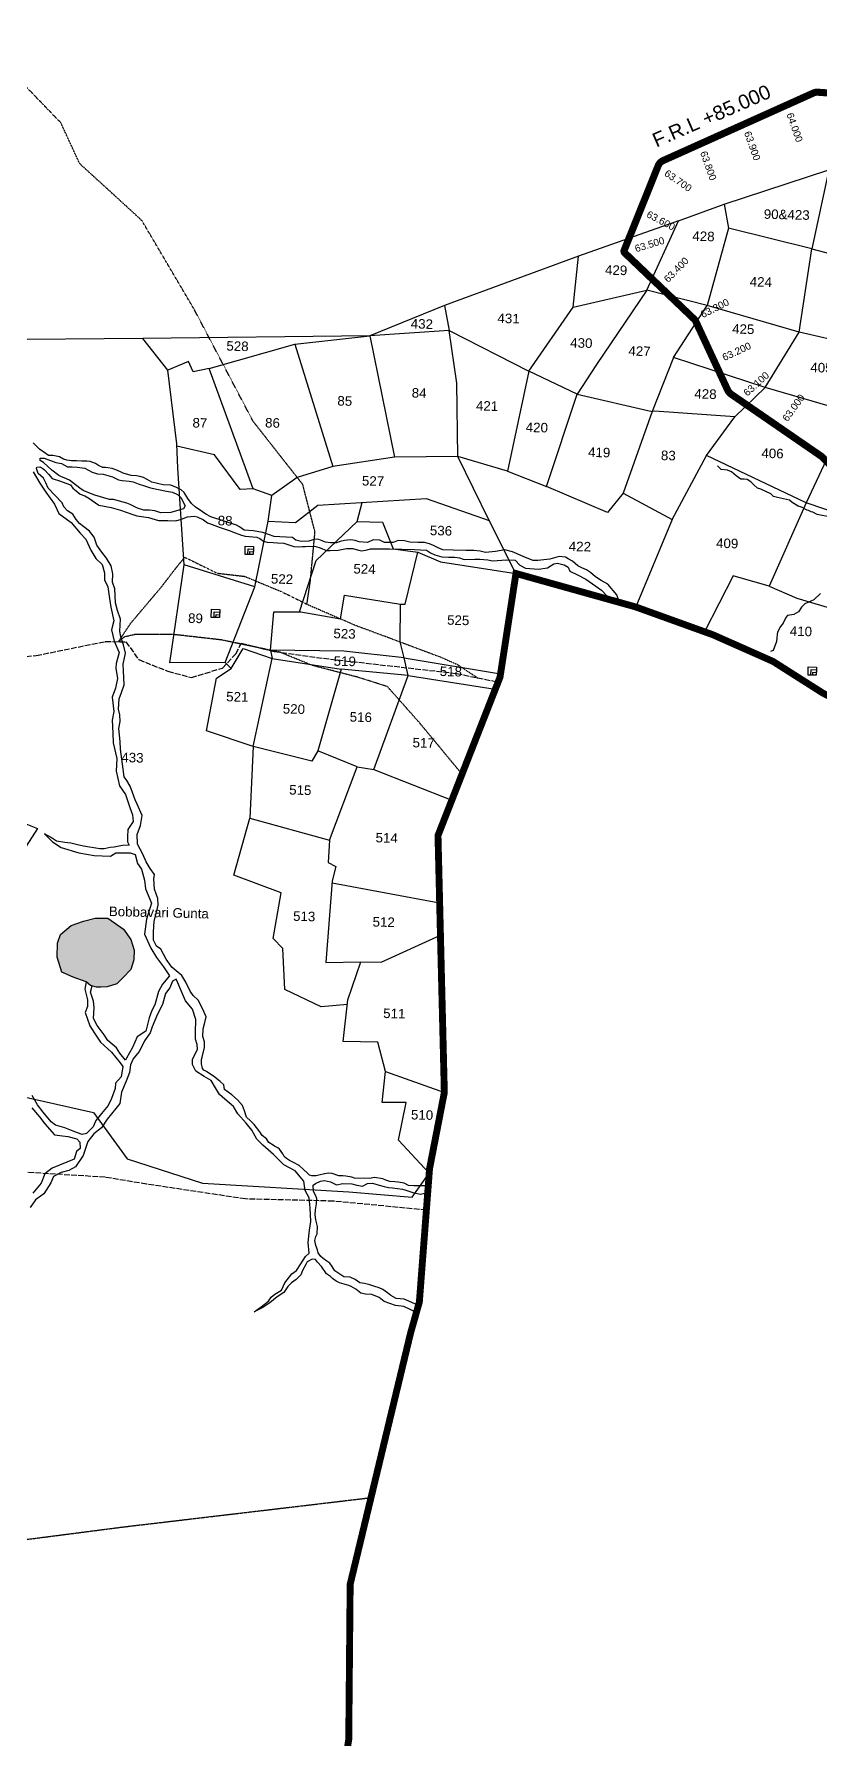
# Model space of a CAD drawing. Header units: inches. Extents: x 331956 to 347868, y 1573639 to 1584878.
# Drawn here: x 343619 to 345276, y 1577787 to 1581383 of the extents above; entities that cross this region are included whole.
import ezdxf

# ---------------------------------------------------------------- set-up
doc = ezdxf.new("R2010")
doc.units = ezdxf.units.IN
doc.header["$MEASUREMENT"] = 0
for name, pattern in [('ACAD_ISO02W100', [15, 12, -3]), ('ACAD_ISO03W100', [30, 12, -18]), ('ACAD_ISO07W100', [3, 0, -3]), ('BORDER', [1.75, 0.5, -0.25, 0.5, -0.25, 0, -0.25])]:
    doc.linetypes.add(name, pattern=pattern)
for name, color, linetype in [('BLOCK', 7, 'Continuous'), ('CARTTRACK', 30, 'ACAD_ISO02W100'), ('NALA', 4, 'Continuous'), ('SQUAREWELL', 5, 'Continuous'), ('SURVEY_BND', 7, 'Continuous'), ('WATER_BODY', 4, 'Continuous')]:
    doc.layers.add(name, color=color, linetype=linetype)
doc.layers.add('FOOTPATH', color=150, linetype='ACAD_ISO07W100', lineweight=30)
doc.layers.add('VILL_BOUNDARY', color=6, linetype='BORDER', lineweight=30)
doc.styles.get("Standard").update_dxf_attribs({"font": 'arial.ttf'})

msp = doc.modelspace()

# ---------------------------------------------------------------- hatches: boundary and pattern name
at = {"layer": 'WATER_BODY'}
h = msp.add_hatch(dxfattribs=at)
h.set_pattern_fill('DASH', color=256, scale=159.930037, angle=-1.4335, style=0)
h.set_pattern_definition([(358.56647, (323139.706, 1574851.302), (20.485124, 19.484872), [19.991255, -19.991255])])
h.paths.add_polyline_path([(341496.9, 1579098.6), (341429.5, 1579182.7), (341389, 1579220.8), (341322.1, 1579265.2), (341237.3, 1579309.5), (341153.2, 1579344.6), (341093.6, 1579370.3), (341064.8, 1579353.5), (341036.1, 1579330.4), (341021.8, 1579324.5), (341012.1, 1579325.2), (340998.8, 1579335.7), (340977, 1579336.7), (340966.3, 1579316.6), (340953, 1579307.8), (340929.4, 1579296.7), (340916.1, 1579270.9), (340891.4, 1579254), (340868.9, 1579246.3), (340822.9, 1579247), (340810.8, 1579244.4), (340795.5, 1579198.2), (340795.6, 1579172), (340791.9, 1579132.5), (340787.7, 1579105), (340775.9, 1579094.5), (340754.4, 1579083.4), (340727, 1579079.4), (340703, 1579070.8), (340687.4, 1579063.5), (340664.1, 1579056.8), (340642.2, 1579042.7), (340618.6, 1579034.9), (340614.1, 1579010.2), (340619.8, 1578992), (340620.8, 1578970.1), (340620.2, 1578945.5), (340627.5, 1578929.8), (340628.3, 1578888.6), (340634.3, 1578864.7), (340636.2, 1578850), (340644.6, 1578832.1), (340647.8, 1578820.5), (340651.1, 1578769), (340654.1, 1578735.9), (340644.2, 1578706.5), (340639.4, 1578685.9), (340640, 1578663.2), (340628.4, 1578631.4), (340619.3, 1578606.2), (340612.2, 1578582.6), (340603.9, 1578560.1), (340591.9, 1578540.4), (340577.4, 1578515), (340570.4, 1578483.5), (340561.5, 1578465.6), (340550.7, 1578449.8), (340542.3, 1578437.7), (340537.3, 1578421.7), (340527.8, 1578394.8), (340514.6, 1578374.7), (340506.2, 1578349.6), (340498.8, 1578328.6), (340489.1, 1578310.8), (340475.8, 1578286.9), (340468.7, 1578253.8), (340477.8, 1578238.6), (340497.4, 1578218.9), (340604.8, 1578157.9), (340630.6, 1578141.2), (340632.7, 1578128.4), (340661.1, 1578157.2), (340681, 1578170.9), (340704.6, 1578180.9), (340745.6, 1578196), (340785.3, 1578225.5), (340865.6, 1578244.1), (340925.6, 1578252.4), (340960.4, 1578277), (340990.8, 1578295.8), (341028.1, 1578311.7), (341077.6, 1578337), (341182.9, 1578389.4), (341244.4, 1578437.8), (341288.1, 1578472.5), (341342.3, 1578507.5), (341400.3, 1578542.7), (341439.7, 1578554.3), (341505.2, 1578591.6), (341606.3, 1578676.8), (341618.6, 1578717.5), (341611.3, 1578777.8), (341597.2, 1578892.1), (341572.1, 1578957.7)])
h.paths.add_polyline_path([(341168.5, 1579451.4), (341150.6, 1579467.6), (341128.9, 1579477.1), (341112.1, 1579483.4), (341093.4, 1579491.6), (341083.1, 1579493.6), (341072.6, 1579489.3), (341059.8, 1579483.3), (341048.2, 1579474.2), (341036.5, 1579466), (341024, 1579457.4), (341015.5, 1579447.9), (341009.7, 1579432.8), (341005.5, 1579423.5), (341004.4, 1579410.1), (341010.4, 1579376.3), (341017, 1579357.8), (341031.9, 1579339.3), (341041.8, 1579335), (341064.8, 1579353.5), (341093.6, 1579370.3), (341153.2, 1579344.6), (341169.3, 1579337.9), (341174.6, 1579361.4), (341171.5, 1579396.4), (341170.2, 1579432.3)])
h.paths.add_polyline_path([(343830, 1579450.9), (343822.8, 1579473.1), (343807.3, 1579495), (343774.4, 1579518.5), (343747.6, 1579518.1), (343723.2, 1579512.4), (343696.9, 1579503), (343674.9, 1579484.2), (343668.1, 1579465.4), (343667.4, 1579436.4), (343677.7, 1579404.2), (343701.7, 1579394.3), (343729, 1579384.3), (343738.1, 1579376.6), (343750.3, 1579373), (343759.6, 1579372.8), (343773.4, 1579373.5), (343793.3, 1579379.7), (343806.6, 1579393.5), (343822.7, 1579410.2), (343829.5, 1579430.5)])
h.paths.add_polyline_path([(341092.6, 1578761.6), (341147.3, 1578760.2), (341148.1, 1578790.8), (341093.3, 1578792.2)], flags=24)
h.paths.add_polyline_path([(340949.9, 1578718), (341200.6, 1578716.2), (341200.8, 1578747.6), (340950.1, 1578749.4)], flags=24)
h.paths.add_polyline_path([(341319.2, 1579220.5), (341386.6, 1579218.9), (341387.2, 1579243.9), (341319.9, 1579245.6)], flags=24)
h.paths.add_polyline_path([(340965.6, 1579377.7), (341145.2, 1579373.2), (341146, 1579404.8), (340966.4, 1579409.3)], flags=9)

# ---------------------------------------------------------------- linework, layer by layer
at = {"layer": 'BLOCK', "color": 1, "const_width": 15}
msp.add_lwpolyline([(345614.8, 1581236.1), (345272, 1581260.6, 0.124192), (345262.4, 1581258.9), (344945.3, 1581116.3, 0.193808), (344935, 1581105.5), (344863.3, 1580927.1, 0.306996), (344864.5, 1580921.7), (345010.3, 1580782.6, -0.093936), (345014.6, 1580776.6), (345081.7, 1580632, 0.134086), (345088.5, 1580623.9), (345278.6, 1580493, -0.043309), (345281.2, 1580490.8), (345442.1, 1580332.8, -0.133479)], format="xyb", dxfattribs=at)
at = {"layer": 'BLOCK', "color": 2}
for p in [(345203.4, 1581232.4), (345112.2, 1581191.4), (345021, 1581150.4), (344934.4, 1581104), (344897.1, 1581011.2), (344867, 1580919.3), (344939.3, 1580850.3), (345011.6, 1580781.2), (345054.4, 1580690.8), (345108.6, 1580610.1), (345191, 1580553.3), (345273.3, 1580496.6)]:
    msp.add_point(p, dxfattribs=at)
at = {"layer": 'CARTTRACK'}
for points in [[(343348.1, 1580044.8), (343623.4, 1580072.5), (343769.2, 1580101.9), (343812.8, 1580101.2), (343839.7, 1580063.8), (343901.3, 1580039.1), (343950.6, 1580026.2), (344016.4, 1580046), (344044.4, 1580076.1), (344055.7, 1580098.6), (344125.5, 1580080.8), (344229.1, 1580066.6), (344510, 1580034.6), (344597.5, 1580016.5)], [(344446.3, 1578902.7), (344250.2, 1578921.5), (344064.8, 1578926.1), (343856.3, 1578957.4), (343768.9, 1578972), (343572.5, 1578984.1)]]:
    msp.add_lwpolyline(points, dxfattribs=at)
at = {"layer": 'FOOTPATH', "ltscale": 0.002}
for points in [[(344194.3, 1580180.7), (344201.4, 1580227.7), (344211.4, 1580333), (344185.6, 1580433.2), (344080.7, 1580566.7), (343956.3, 1580803.2), (343846.4, 1580989.8), (343769.4, 1581060.5), (343715.3, 1581109.7), (343675.6, 1581195.8), (343552.1, 1581324.2), (343473, 1581407.2), (343400.6, 1581461.9), (343308.7, 1581509.2), (343225.7, 1581537.2), (343179.3, 1581549.6), (343160.3, 1581563)], [(344521.4, 1579822.2), (344431.5, 1579930.9), (344364, 1580006.9), (344298.1, 1580027.5), (344206.7, 1580051.2), (344137.6, 1580079.2), (344014.5, 1580105.2), (343910.7, 1580117), (343833.5, 1580117.1), (343809.2, 1580111.4), (343796.9, 1580101.4), (343823.5, 1580141.4), (343887.7, 1580217.3), (343917.1, 1580255.6), (343936.6, 1580279.7), (344005.3, 1580246.2), (344063, 1580239.4), (344140.9, 1580207.1), (344194.3, 1580180.7), (344294, 1580137.4), (344473.9, 1580070.2), (344511.1, 1580053.8), (344553.8, 1580025.5)], [(342829.7, 1577646.8), (342960.6, 1577791.1), (343055.4, 1577881.4), (343171, 1577998.4), (343256.1, 1578067.8), (343460.6, 1578155.3), (343578.9, 1578204.9), (343806.4, 1578234.3), (344187.3, 1578279.3), (344329.4, 1578296.2)]]:
    msp.add_lwpolyline(points, dxfattribs=at)
at = {"layer": 'NALA'}
for points in [[(344853.2, 1580184.5), (344848.1, 1580200.7), (344829.2, 1580222.6), (344815, 1580230.4), (344802.7, 1580238.4), (344792.2, 1580247.4), (344783.7, 1580253.3), (344774.1, 1580257.3), (344765.7, 1580261.5), (344754.3, 1580271.7), (344745.4, 1580276.6), (344739.3, 1580279.8), (344726.2, 1580281.2), (344706.9, 1580275.4), (344681.4, 1580272.6), (344671.2, 1580273.1), (344651.7, 1580280.3), (344637.7, 1580287.1), (344628.1, 1580290.8), (344611.5, 1580295.2), (344592.3, 1580291.5), (344570.6, 1580290), (344559.5, 1580292.8), (344546, 1580293.6), (344529.6, 1580294), (344502.9, 1580294.3), (344480.8, 1580295.3), (344471.4, 1580299.5), (344461.1, 1580304.5), (344452.7, 1580307.7), (344442.6, 1580310.7), (344427.9, 1580310.6), (344411.2, 1580311.5), (344400.1, 1580314.5), (344386.7, 1580314.8), (344376.1, 1580310.9), (344357.7, 1580310.6), (344348.1, 1580315.6), (344334.2, 1580316.4), (344321.9, 1580310.7), (344304.3, 1580312.4), (344295.9, 1580314.9), (344285.9, 1580316.6), (344273.7, 1580314.7), (344264.4, 1580312.9), (344256.9, 1580309.9), (344244, 1580310.2), (344233.3, 1580311.7), (344219.7, 1580316.8), (344211.3, 1580317.7), (344198, 1580313.8), (344182.1, 1580313), (344170.9, 1580316), (344163.6, 1580321.4), (344137.2, 1580322.6), (344125.3, 1580323.6), (344101.4, 1580331.9), (344080.9, 1580335.3), (344061.8, 1580337), (344052.3, 1580343.7), (344046.1, 1580347.6), (343991.6, 1580365.1), (343981, 1580370.9), (343967.3, 1580380.4), (343959.5, 1580385.6), (343950.7, 1580393), (343943.2, 1580403.6), (343935.3, 1580416.2), (343929, 1580421.9), (343919.2, 1580426.8), (343907.4, 1580431.6), (343891.3, 1580432.8), (343867.6, 1580438.4), (343857.5, 1580443.9), (343849.4, 1580447.6), (343842, 1580449.7), (343834.8, 1580451.2), (343823.8, 1580451.9), (343806.8, 1580456.8), (343801.1, 1580459.7), (343791.5, 1580463.9), (343783.9, 1580466.9), (343774.7, 1580468.1), (343769.5, 1580468.7), (343764, 1580469.1), (343754.7, 1580473.3), (343748.6, 1580477.4), (343737, 1580482), (343730, 1580482.4), (343719.8, 1580482.6), (343708.6, 1580482.9), (343697.9, 1580483.2), (343687.8, 1580484.2), (343681.1, 1580486.8), (343672.8, 1580491.5), (343658.5, 1580494), (343649.3, 1580494.5), (343639.7, 1580501.2), (343630.2, 1580507.4), (343617.1, 1580520.9)], [(343937.4, 1580388.2), (343934.1, 1580381.9), (343924.1, 1580378.8), (343907.3, 1580374), (343886.4, 1580373.7), (343873.5, 1580377.3), (343862.6, 1580378.8), (343850.1, 1580379.1), (343837, 1580383.2), (343821.6, 1580390.7), (343814.7, 1580394), (343786.2, 1580401.3), (343777.7, 1580401.5), (343746.8, 1580410.9), (343734.6, 1580415.3), (343722.3, 1580420.7), (343715.2, 1580425.7), (343700.1, 1580437.4), (343693.9, 1580442), (343682.6, 1580446.9), (343677, 1580449.4), (343671.3, 1580452.2), (343656.1, 1580463.7), (343638.7, 1580479.3), (343631.6, 1580484), (343631.7, 1580488.4), (343631.7, 1580488.4), (343640, 1580488.4), (343653.5, 1580483.7), (343665, 1580479.5), (343676.8, 1580477.2), (343689.1, 1580470.3), (343699.6, 1580470.1), (343709.7, 1580469.8), (343726.3, 1580467.4), (343741.2, 1580459.4), (343752.5, 1580455.8), (343764.5, 1580455.1), (343784.1, 1580449.6), (343796.7, 1580443.3), (343804.7, 1580441.6), (343819.8, 1580440.1), (343827.7, 1580438.6), (343838.8, 1580434.9), (343852, 1580430.4), (343864.2, 1580425.9), (343898.1, 1580419.1), (343910.8, 1580417), (343921.4, 1580412.2), (343928.4, 1580405.4), (343937.4, 1580388.2)], [(345298.9, 1580364.5), (345270.2, 1580370.2), (345260.9, 1580374.9), (345257.9, 1580375.7), (345251.9, 1580378.5), (345248.9, 1580379.3), (345237.4, 1580385.6), (345230.3, 1580387.7), (345217.7, 1580395.5), (345212.2, 1580400.2), (345186.8, 1580405.7), (345178.2, 1580408.2), (345172.3, 1580413.2), (345151.4, 1580423.5), (345144.3, 1580425.2), (345136.6, 1580432.5), (345130.4, 1580438.7), (345122.6, 1580443.4), (345116.2, 1580444.3), (345109.1, 1580444.5), (345099.8, 1580451.5), (345089.9, 1580459.6), (345081.3, 1580463.2), (345067.8, 1580465.1), (345060.1, 1580472.4)], [(343617, 1580459.8), (343631.2, 1580436.3), (343643.8, 1580416.8), (343661.8, 1580392), (343671.1, 1580372), (343697.4, 1580353), (343716, 1580330.8), (343728.3, 1580317.9), (343738.5, 1580294.5), (343749, 1580277), (343762.6, 1580264.4), (343767.7, 1580246.8), (343767.6, 1580231.9), (343774.8, 1580217), (343778.3, 1580192.4), (343780.7, 1580174.7), (343786.9, 1580145.7), (343782, 1580126.3), (343788.1, 1580102.7), (343798.3, 1580078.5), (343792.2, 1580055.5), (343791.1, 1580045.8), (343795, 1580023.8), (343790.9, 1580003.6), (343783.4, 1579984.3), (343786.9, 1579954.2), (343783.3, 1579935.9), (343784.9, 1579908.4), (343785.5, 1579888.1), (343793.6, 1579855.1), (343792.1, 1579828.4), (343799.1, 1579797.8), (343811.5, 1579779.6), (343821.1, 1579751.6), (343826.3, 1579736.7), (343828.2, 1579722), (343816.4, 1579705.1), (343815.7, 1579690.3), (343816.3, 1579679.5), (343819.2, 1579672.2), (343805.2, 1579671.4), (343798.5, 1579670.2), (343787.9, 1579668.5), (343779.2, 1579667.3), (343766.9, 1579664.6), (343757.4, 1579664.8), (343723.4, 1579670.1), (343707.9, 1579673.8), (343696.8, 1579676.6), (343683.5, 1579678.3), (343666.3, 1579681), (343653.7, 1579689.3), (343640.8, 1579696.1), (343657.6, 1579679.5), (343676.3, 1579667.6), (343713.6, 1579655.9), (343745.5, 1579650.3), (343762.4, 1579649.9), (343780.2, 1579648.9), (343791.6, 1579655.9), (343821.4, 1579655.9), (343832.1, 1579652.6), (343837.4, 1579633.5), (343845.7, 1579621.6), (343851.5, 1579598.9), (343853.6, 1579580.2), (343866.8, 1579550.2), (343855.9, 1579516), (343851.5, 1579485), (343865, 1579455.2), (343877.3, 1579435.7), (343891.6, 1579415.6), (343904.4, 1579396.7), (343890.1, 1579379.1), (343881.6, 1579363.7), (343873.4, 1579335.8), (343867, 1579323.5), (343861.8, 1579308), (343854.4, 1579280), (343836.3, 1579268), (343826.3, 1579245.8), (343813.7, 1579223.1), (343811.7, 1579219.2), (343799.8, 1579234), (343793.1, 1579244.7), (343783.3, 1579252.7), (343774.3, 1579260.5), (343766.5, 1579272.6), (343751.7, 1579292.2), (343744.2, 1579306.5), (343745.4, 1579329.8), (343744.3, 1579343.5), (343738.1, 1579362.5), (343741.8, 1579375.5)], [(344450.3, 1578956.1), (344441.9, 1578953.7), (344420.1, 1578953.8), (344408.3, 1578954.3), (344399.4, 1578959.3), (344386.8, 1578961.8), (344379.5, 1578962.1), (344369.4, 1578962.7), (344360.8, 1578965.9), (344354.6, 1578968.4), (344336.8, 1578971.6), (344326.3, 1578969.2), (344294.5, 1578970.3), (344289, 1578972.3), (344276.7, 1578974.2), (344270.2, 1578974.7), (344261.6, 1578974.9), (344247.3, 1578979.8), (344239.2, 1578980.3), (344228.4, 1578978.4), (344222, 1578976.8), (344214, 1578974.7), (344204.8, 1578974.9), (344199.9, 1578976.6), (344195.5, 1578980.7), (344187.1, 1578988.6), (344177.8, 1578996.4), (344164.4, 1579003.7), (344157.3, 1579007.6), (344151.2, 1579011.4), (344146.3, 1579016), (344143.2, 1579021.2), (344139.9, 1579026.1), (344136.6, 1579031), (344133.1, 1579034.2), (344126, 1579037.7), (344122.8, 1579039.3), (344114.3, 1579045.1), (344108.8, 1579053), (344100.2, 1579060.1), (344094.7, 1579067.8), (344083, 1579082.9), (344075.2, 1579090.9), (344066.6, 1579099), (344062.4, 1579111.8), (344058.7, 1579123.3), (344048.2, 1579135.2), (344035.9, 1579146.1), (344020.6, 1579156.7), (344019.1, 1579167.2), (344011.5, 1579173.9), (344004.2, 1579179.3), (344000.4, 1579183.3), (343982.5, 1579194.8), (343976.8, 1579197.9), (343974.2, 1579201.4), (343971.7, 1579211.3), (343971.9, 1579220.6), (343973.7, 1579224.9), (343978.4, 1579245.3), (343978.1, 1579257.9), (343975, 1579268.7), (343975.4, 1579285.2), (343979, 1579298.1), (343982.2, 1579310), (343974.4, 1579327.6), (343964.9, 1579345.2), (343954.4, 1579355), (343947.8, 1579364.6), (343939.2, 1579383.3), (343930.4, 1579397.7), (343918.9, 1579407.1), (343909.2, 1579415), (343897.5, 1579431.9), (343886, 1579452.9), (343877.3, 1579459.4), (343870.6, 1579471.7), (343870.5, 1579489.8), (343871.9, 1579511.6), (343880.5, 1579545.8), (343879.8, 1579560.2), (343873, 1579579.9), (343871.5, 1579601.6), (343872.9, 1579610.8), (343863.6, 1579622.9), (343855.1, 1579637.2), (343848.2, 1579653.4), (343842.5, 1579664), (343837.3, 1579674.8), (343836.1, 1579695.1), (343843.3, 1579713.6), (343846.8, 1579735.1), (343836.6, 1579758.7), (343832.2, 1579767.8), (343826.6, 1579783.8), (343821.4, 1579797.1), (343814.3, 1579808.5), (343808.6, 1579816.7), (343806.8, 1579832.6), (343801.3, 1579874.6), (343800.8, 1579890.9), (343797.5, 1579918.4), (343800.2, 1579933.2), (343799.9, 1579947.5), (343796.9, 1579959.4), (343798.6, 1579980.8), (343803.6, 1579994.7), (343809.1, 1580010.4), (343807.2, 1580040), (343806.9, 1580054.1), (343811.9, 1580077.7), (343807.2, 1580095.1), (343802.2, 1580112), (343799.5, 1580123.9), (343801.4, 1580149), (343795, 1580167.7), (343790.7, 1580183.3), (343789.6, 1580213), (343784.3, 1580227.3), (343784.8, 1580244.7), (343781.2, 1580261.4), (343771.9, 1580278.1), (343762.1, 1580290.5), (343751.1, 1580305.2), (343745.8, 1580322), (343735.6, 1580334.8), (343723.8, 1580344.1), (343714.8, 1580350.8), (343707.6, 1580359.4), (343700.4, 1580370.9), (343689.5, 1580377.6), (343681.8, 1580386.2), (343678.2, 1580394.4), (343662.9, 1580410.6), (343648.6, 1580425.2), (343643.9, 1580436.5), (343638.9, 1580446.6), (343627.8, 1580456.2), (343624.3, 1580466.7), (343624.8, 1580469.8), (343631.2, 1580470.4), (343637.2, 1580466.7), (343640.7, 1580463.8), (343649.2, 1580454.8), (343657.4, 1580445.5), (343674.7, 1580440.1), (343686.1, 1580436.3), (343695.5, 1580432.8), (343700.4, 1580425.5), (343707.9, 1580420), (343716.5, 1580413.1), (343726, 1580409.2), (343734.3, 1580404.6), (343755.7, 1580389.9), (343781.8, 1580384.4), (343801.2, 1580379.2), (343825.2, 1580370.5), (343835.9, 1580367.3), (343860, 1580363.7), (343881.3, 1580357.4), (343901.2, 1580356.9), (343918.2, 1580356.8), (343930.1, 1580359.9), (343942.2, 1580364.8), (343956.9, 1580366.4), (343963.1, 1580365), (343976.2, 1580358.6), (343984.7, 1580352.5), (343988.6, 1580351.2), (344011.5, 1580342.8), (344030.2, 1580336.4), (344043.1, 1580331.4), (344050.7, 1580328.4), (344056.1, 1580326.6), (344064.3, 1580324.2), (344089, 1580322.3), (344095, 1580319.4), (344102.9, 1580313.7), (344110.3, 1580311.8), (344123.1, 1580310.6), (344132.6, 1580310.3), (344145.8, 1580309.2), (344167, 1580302.3), (344176.1, 1580302), (344184.6, 1580302.3), (344191.3, 1580302.4), (344197.9, 1580302.9), (344212.8, 1580302.5), (344222.4, 1580299.8), (344235.9, 1580294.2), (344243.6, 1580294), (344260.1, 1580294.3), (344277.6, 1580298.3), (344290.9, 1580297.9), (344303.1, 1580294.7), (344309.9, 1580293.4), (344321.3, 1580295.1), (344328.2, 1580297.5), (344344.7, 1580297.8), (344357.8, 1580297.7), (344368.4, 1580297.7), (344394.8, 1580297), (344421.2, 1580296.4), (344446.4, 1580295), (344454.6, 1580288.7), (344464.3, 1580284.6), (344478.9, 1580280.5), (344493, 1580280.1), (344506.5, 1580279.8), (344516, 1580278.2), (344523.7, 1580275.5), (344527.1, 1580275.2), (344548.1, 1580275.8), (344558.8, 1580275.7), (344575.6, 1580274.5), (344585.7, 1580272.5), (344615, 1580274), (344633.6, 1580273.5), (344643.6, 1580262.8), (344655.3, 1580256.8), (344682.9, 1580254.8), (344701.3, 1580257.5), (344715.1, 1580265.5), (344722.8, 1580267.4), (344736.8, 1580263.7), (344745.4, 1580258.7), (344748.5, 1580250.4), (344764.7, 1580242.4), (344782.8, 1580233.7), (344796.6, 1580223.5), (344815.3, 1580210.2), (344826.5, 1580198.5), (344830, 1580191)], [(345277.3, 1580203.1), (345263.1, 1580189.8), (345250.3, 1580184.2), (345244.3, 1580181.5), (345237.4, 1580174.4), (345230.8, 1580164.8), (345221.3, 1580158.9), (345207.8, 1580156.9), (345204.4, 1580152.8), (345198.9, 1580140.5), (345192.9, 1580133.4), (345186.7, 1580122), (345185.6, 1580116.5), (345185.4, 1580109.6), (345184.7, 1580101.7), (345177.3, 1580082.8), (345171.9, 1580081.2)], [(344425.1, 1578686.4), (344398.7, 1578699.3), (344381, 1578701.2), (344356.9, 1578710.1), (344347, 1578718.1), (344331.4, 1578724.4), (344318.1, 1578725.6), (344308.1, 1578727.3), (344297.3, 1578735.9), (344287.6, 1578741.5), (344282.7, 1578743.7), (344262.9, 1578748.9), (344255.9, 1578752.9), (344248, 1578758.4), (344244, 1578762.4), (344235.5, 1578768.5), (344224.9, 1578783.6), (344216.9, 1578792.7), (344212.6, 1578798.4), (344205.2, 1578798.9), (344194.9, 1578793.3), (344192.5, 1578789.2), (344185, 1578775.1), (344181.2, 1578766.2), (344171.6, 1578756.3), (344161.8, 1578749), (344153.9, 1578741.5), (344145.5, 1578728.6), (344131.7, 1578720), (344116.4, 1578707), (344101.7, 1578697), (344083.2, 1578687.7), (344098, 1578698.8), (344113.5, 1578710.9), (344118.7, 1578719), (344127, 1578725.2), (344140.6, 1578733.5), (344148, 1578749.1), (344162.7, 1578768), (344172.1, 1578775.3), (344181.7, 1578789.5), (344191.2, 1578804.6), (344199.3, 1578811.8), (344196.7, 1578834.5), (344200, 1578860.4), (344202.8, 1578878.9), (344200.9, 1578907.2), (344198.8, 1578928.2), (344190.6, 1578944.1), (344187.8, 1578963.9), (344169.2, 1578985.6), (344145.9, 1578998.3), (344123.9, 1579020), (344101.6, 1579039.5), (344088.9, 1579052.2), (344078.2, 1579071.3), (344066.1, 1579086.1), (344048.9, 1579106), (344039.2, 1579120.9), (344021, 1579136.7), (344009.7, 1579146.4), (344001.5, 1579160.5), (343992.4, 1579176.3), (343977.3, 1579184.4), (343960.4, 1579196), (343952.8, 1579209.8), (343953.1, 1579220.7), (343963.3, 1579241.3), (343962.7, 1579252.2), (343959.2, 1579263.2), (343959.5, 1579277.1), (343960.2, 1579304.8), (343953.1, 1579326.7), (343938.1, 1579343.9), (343929.5, 1579363.9), (343922, 1579381.7), (343918.3, 1579390.1), (343910.8, 1579385.6), (343904.9, 1579371.6), (343896, 1579359.7), (343889.8, 1579336.5), (343879.4, 1579315.8), (343867.8, 1579289.5), (343863.9, 1579276.6), (343851.7, 1579259.5), (343844.5, 1579244.8), (343840.8, 1579237.2), (343828, 1579221.6), (343822.1, 1579209.3), (343819.9, 1579192.6), (343813.2, 1579174.4), (343803.4, 1579151.2), (343799.6, 1579127.4), (343791.7, 1579116.7), (343773.4, 1579094.4), (343761.4, 1579076.3), (343744.8, 1579063.2), (343732.6, 1579047), (343722.4, 1579017.9), (343706.4, 1578993.8), (343692.1, 1578986.5), (343676, 1578981.6), (343660.1, 1578973.4), (343654.2, 1578960.3), (343639.3, 1578936.9), (343621.9, 1578924.1), (343610.6, 1578907.8)], [(343729, 1579384.3), (343726.1, 1579368.7), (343731.4, 1579346.3), (343731.5, 1579332.1), (343727, 1579319.1), (343736.3, 1579291), (343746.7, 1579275.9), (343759.1, 1579256.6), (343781.9, 1579235.7), (343800.7, 1579213), (343806, 1579205.6), (343802.5, 1579184), (343790.8, 1579170.2), (343789.8, 1579159.3), (343782.2, 1579137.9), (343775.4, 1579123.2), (343760.8, 1579106.2), (343749.1, 1579091.6), (343743.5, 1579078.1), (343729.2, 1579063.9), (343720.5, 1579062.1), (343710.3, 1579065.9), (343694.6, 1579072.2), (343683.9, 1579076), (343664.3, 1579081.9), (343655.3, 1579088.8), (343637.8, 1579109.1), (343626.4, 1579124.6), (343614.6, 1579144.6)], [(343614.5, 1579118.5), (343630.7, 1579099.5), (343641.7, 1579084.6), (343662.2, 1579061.3), (343689.9, 1579058.2), (343708.8, 1579052.7), (343715.3, 1579045.9), (343716.3, 1579032.4), (343708.3, 1579026.3), (343703.6, 1579010), (343657.1, 1578990.9), (343641.6, 1578978.8), (343633.9, 1578959.8), (343616.4, 1578938.1)], [(344429.3, 1578701.1), (344409.3, 1578710.6), (344399.3, 1578714.5), (344382.2, 1578716), (344371.6, 1578722.2), (344364.5, 1578728.2), (344354.6, 1578735.2), (344346.5, 1578738.8), (344337.3, 1578741.5), (344326.7, 1578744.9), (344315.6, 1578747.7), (344305.8, 1578749.3), (344295.9, 1578756.3), (344285.3, 1578761.1), (344272.3, 1578761.8), (344253.5, 1578774.3), (344247.8, 1578783.7), (344242.7, 1578790.6), (344236.6, 1578794.9), (344228.9, 1578800.2), (344223.4, 1578804.8), (344218.2, 1578812.8), (344216.4, 1578819), (344213, 1578828.3), (344211.3, 1578838.5), (344213.2, 1578847.1), (344215.6, 1578852.4), (344216.5, 1578868.3), (344212.9, 1578881.8), (344211.8, 1578892.8), (344212.1, 1578903.4), (344214.6, 1578915.7), (344214.9, 1578927.2), (344211.8, 1578935.4), (344208.3, 1578941.9), (344207.8, 1578955.4), (344212.4, 1578958.6), (344222.9, 1578963.7), (344231.5, 1578965.4), (344244, 1578962.2), (344256.8, 1578955.6), (344270.1, 1578958.8), (344288.7, 1578958.3), (344299.3, 1578954.9), (344311.6, 1578953), (344321.8, 1578958.4), (344332.9, 1578959.1), (344346.7, 1578955), (344357, 1578952.2), (344366.4, 1578950), (344374.6, 1578949.8), (344395.7, 1578946.8), (344401, 1578945.4), (344417.6, 1578939.9), (344433.2, 1578936.1), (344449.1, 1578940.1)]]:
    msp.add_lwpolyline(points, dxfattribs=at)
at = {"layer": 'SQUAREWELL'}
for points in [[(344064.3, 1580302.9), (344081.5, 1580302.4), (344081.1, 1580285.4), (344063.9, 1580285.8)], [(344070.1, 1580297.3), (344081.4, 1580297), (344081.1, 1580285.4), (344069.8, 1580285.7)], [(344073.7, 1580291.6), (344081.2, 1580291.4), (344081.1, 1580285.4), (344073.6, 1580285.6)], [(343993.2, 1580169.9), (344010.4, 1580169.4), (344009.9, 1580152.4), (343992.7, 1580152.8)], [(343998.9, 1580164.3), (344010.2, 1580164), (344009.9, 1580152.4), (343998.6, 1580152.7)], [(344002.6, 1580158.6), (344010.1, 1580158.4), (344009.9, 1580152.4), (344002.5, 1580152.6)], [(345251.5, 1580048.3), (345268.7, 1580047.8), (345268.3, 1580030.8), (345251.1, 1580031.2)], [(345257.3, 1580042.7), (345268.6, 1580042.4), (345268.3, 1580030.8), (345257, 1580031.1)], [(345260.9, 1580037), (345268.4, 1580036.8), (345268.3, 1580030.8), (345260.8, 1580031)]]:
    msp.add_lwpolyline(points, close=True, dxfattribs=at)
at = {"layer": 'SURVEY_BND'}
for points in [[(345074.3, 1581024.5), (345294.9, 1581096.9), (345259.1, 1580930.2)], [(344978.1, 1580989.2), (345074.3, 1581024.5), (345083.3, 1580973.5)], [(344911.4, 1580843.2), (344978.1, 1580989.2), (344766.9, 1580914.7)], [(345232.3, 1580754.8), (345259.1, 1580930.2), (345083.3, 1580973.5), (345038.6, 1580810.5)], [(344755.6, 1580807.4), (344766.9, 1580914.7), (344484.6, 1580810.6), (344494.4, 1580758.1)], [(345259.1, 1580930.2), (345421.2, 1580887.3), (345385.9, 1580719.3), (345232.3, 1580754.8)], [(344662.1, 1580672.3), (344755.6, 1580807.4), (344911.4, 1580843.2)], [(344967.2, 1580701), (345038.6, 1580810.5), (344911.4, 1580843.2), (344805.2, 1580686.4), (344764.1, 1580623.6)], [(344484.6, 1580810.6), (344327.3, 1580746.5)], [(345160.7, 1580638), (345232.3, 1580754.8), (345038.6, 1580810.5)], [(344034.4, 1580045.1), (344022, 1580057.9), (343905.4, 1580057.3), (343935.5, 1580263.6), (343922.4, 1580467.9), (343919.7, 1580518.6), (343901.1, 1580674.2), (343848.6, 1580740.8), (343522.2, 1580738.4), (343309.1, 1580734.4)], [(344327.3, 1580746.5), (343848.6, 1580740.8)], [(343988, 1580678), (344169.1, 1580729), (344249.2, 1580471.2), (344173.9, 1580448.1), (344120.4, 1580410.1)], [(344169.1, 1580729), (344327.3, 1580746.5), (344378.7, 1580491.1)], [(344512.2, 1580492), (344510.5, 1580646.8), (344494.4, 1580758.1), (344327.3, 1580746.5)], [(344494.4, 1580758.1), (344662.1, 1580672.3), (344617.6, 1580461.6), (344512.2, 1580492)], [(344081.2, 1580424.1), (343988, 1580678), (343954.5, 1580671), (343944.3, 1580692.8), (343901.1, 1580674.2)], [(345096.6, 1580575.6), (345160.7, 1580638), (344967.2, 1580701), (344922.6, 1580587.3)], [(345385.9, 1580719.3), (345336.9, 1580586.1), (345160.7, 1580638)], [(344617.6, 1580461.6), (344699.8, 1580428.9), (344764.1, 1580623.6), (344662.1, 1580672.3)], [(344764.1, 1580623.6), (344922.6, 1580587.3), (344861.5, 1580414.9), (344828.5, 1580374), (344699.8, 1580428.9)], [(344964.5, 1580359.5), (345037.1, 1580494.6), (345096.6, 1580575.6), (344927, 1580588.1), (344922.6, 1580587.3)], [(345336.9, 1580586.1), (345246.8, 1580394.8), (345037.1, 1580494.6)], [(344084.5, 1580217.2), (344112.8, 1580355.5), (344120.4, 1580410.1), (344081.2, 1580424.1), (344053.5, 1580422.5), (343999.7, 1580496), (343920, 1580513.8)], [(344112.8, 1580355.5), (344170.5, 1580352.9), (344217.1, 1580389.8), (344445.6, 1580403.8), (344578.4, 1580357.1), (344512.2, 1580492), (344378.7, 1580491.1), (344249.2, 1580471.2)], [(344861.5, 1580414.9), (344964.5, 1580359.5), (344887.6, 1580174.9)], [(344178.4, 1580164.9), (344213.6, 1580272.9), (344300.6, 1580355.3), (344310.5, 1580395.5)], [(345246.8, 1580394.8), (345169.3, 1580219), (345093.3, 1580240.8), (345032.9, 1580122.4)], [(345413.7, 1580116.3), (345511.5, 1580079.5), (345523.1, 1580174), (345483.1, 1580188.2), (345508, 1580309.4), (345447.1, 1580322), (345325.8, 1580367.7), (345246.8, 1580394.8)], [(344300.6, 1580355.3), (344353.5, 1580353.7), (344376.4, 1580297.5), (344428.4, 1580290.5)], [(344635.1, 1580245.5), (344578.4, 1580357.1)], [(344022, 1580057.9), (344084.5, 1580217.2), (343935.5, 1580263.6)], [(344399.3, 1580067.4), (344390.9, 1580101.2), (344392, 1580180.9), (344401.8, 1580180.4), (344428.4, 1580290.5), (344475.8, 1580269.7), (344635.1, 1580245.5)], [(344117.7, 1580083.4), (344124.2, 1580164.8), (344181.8, 1580164.9), (344264.8, 1580150.1), (344273.6, 1580199.9), (344392, 1580180.9)], [(345169.3, 1580219), (345227.6, 1580193.6), (345353.1, 1580155.9), (345416.6, 1580124.8), (345358.2, 1579954.7)], [(344081, 1579880.3), (343982.9, 1579913.4), (344003.5, 1580025), (344034.4, 1580045.1), (344059.7, 1580086.9), (344121.3, 1580065.8)], [(344399.3, 1580067.4), (344272.2, 1580081.4), (344117.7, 1580083.4), (344121.3, 1580065.8)], [(344081, 1579880.3), (344121.3, 1580065.8), (344266.4, 1580043.5)], [(344407.6, 1580030.3), (344266.4, 1580043.5), (344217.1, 1579871.4)], [(344407.6, 1580030.3), (344399.3, 1580067.4), (344602.6, 1580033.5)], [(344335.3, 1579832.3), (344407.6, 1580030.3), (344591.5, 1580001.2)], [(344300.2, 1579837.9), (344217.1, 1579871.4), (344204.8, 1579849.8), (344081, 1579880.3), (344074, 1579729.3)], [(344241.8, 1579682.8), (344300.2, 1579837.9), (344335.3, 1579832.3), (344499.9, 1579767.4)], [(343570.2, 1579730.3), (343626.1, 1579707.8), (343577.1, 1579630.8)], [(344279.6, 1579336.6), (344224.4, 1579331.4), (344147.4, 1579368.2), (344143.3, 1579454.3), (344123.3, 1579475.3), (344140, 1579571.7), (344040.5, 1579609.4), (344074, 1579729.3), (344241.8, 1579682.8), (344239.4, 1579636.1), (344255.4, 1579627.6), (344247.8, 1579597.3), (344234.2, 1579424.8), (344308, 1579426.6)], [(344247.4, 1579592.7), (344474.2, 1579551.1)], [(344360.2, 1579195), (344344.1, 1579257.2), (344270.9, 1579258.4), (344280.7, 1579346.5), (344308, 1579426.6), (344350.9, 1579425.5), (344475.9, 1579482.8)], [(343455.8, 1579186.6), (343487.4, 1579166), (343744.4, 1579108.5), (343815.2, 1579011), (343974.1, 1578959.3), (344283, 1578941.4), (344415.9, 1578930.2), (344452.2, 1578980.2), (344387.3, 1579050.5), (344403.9, 1579129.6), (344353, 1579129.3), (344360.2, 1579195), (344484.1, 1579150.9)]]:
    msp.add_lwpolyline(points, dxfattribs=at)
at = {"layer": 'VILL_BOUNDARY', "color": 6, "linetype": 'ACAD_ISO03W100', "lineweight": -2, "ltscale": 3, "const_width": 14.5}
msp.add_lwpolyline([(344245.3, 1577559.3), (344282.5, 1577785.8), (344285.5, 1578113.4), (344413.1, 1578644.1), (344431.4, 1578708.6), (344452.9, 1578990), (344484.1, 1579150.9), (344470.7, 1579692.8), (344601.6, 1580027), (344635.1, 1580245.5), (344887.6, 1580174.9), (345051.2, 1580115.9), (345177.5, 1580059.8), (345282.7, 1579992.9), (345386.2, 1579940.5)], dxfattribs=at)
at = {"layer": 'WATER_BODY'}
msp.add_lwpolyline([(343729, 1579384.3), (343701.7, 1579394.3), (343677.7, 1579404.2), (343667.4, 1579436.4), (343668.1, 1579465.4), (343674.9, 1579484.2), (343696.9, 1579503), (343723.2, 1579512.4), (343747.6, 1579518.1), (343774.4, 1579518.5), (343807.3, 1579495), (343822.8, 1579473.1), (343830, 1579450.9), (343829.5, 1579430.5), (343822.7, 1579410.2), (343806.6, 1579393.5), (343793.3, 1579379.7), (343773.4, 1579373.5), (343759.6, 1579372.8), (343750.3, 1579373), (343738.1, 1579376.6), (343729, 1579384.3)], dxfattribs=at)

# ---------------------------------------------------------------- texts
at = {"layer": 'BLOCK', "color": 1}
msp.add_text('F.R.L +85.000', height=30, rotation=23.5711, dxfattribs=at).set_placement((344931.2, 1581143.8))
at = {"layer": 'BLOCK', "color": 0}
for s, rotation, p in [('64.000', 289.5461, (345205.2, 1581214.1)), ('63.900', 289.5461, (345115.9, 1581175.2)), ('63.800', 289.5461, (345023.2, 1581133.3)), ('63.700', 325.3912, (344946.6, 1581086)), ('63.600', 332.1289, (344908.9, 1580998.3)), ('63.500', 17.033, (344888.5, 1580922.9)), ('63.400', 45.5227, (344956, 1580857.9)), ('63.300', 26.9759, (345029.2, 1580783.8)), ('63.200', 24.9696, (345074.5, 1580693.4)), ('63.100', 42.3141, (345123.2, 1580618.3)), ('63.000', 54.3093, (345207.7, 1580564.6))]:
    msp.add_text(s, height=15, rotation=rotation, dxfattribs=at).set_placement(p)
at = {"layer": 'SURVEY_BND'}
for s, height, p in [('90&423', 20.11, (345157.5, 1580993.7)), ('428', 20.11, (345006.9, 1580947.3)), ('429', 20.11, (344822.7, 1580875.9)), ('424', 20.11, (345127.9, 1580851)), ('432', 20.11, (344413.1, 1580762.4)), ('431', 20.11, (344595.9, 1580774)), ('425', 20.11, (345090.8, 1580751.6)), ('528', 20.11, (344024.3, 1580715.6)), ('430', 20.11, (344749.3, 1580722.2)), ('427', 20.11, (344872.1, 1580705.1)), ('405', 20.11, (345255.7, 1580670.1)), ('85', 20.11, (344258.3, 1580599.8)), ('84', 20.11, (344415.1, 1580616.6)), ('428', 20.11, (345011.1, 1580614.6)), ('421', 20.11, (344550.6, 1580589.4)), ('87', 20.11, (343952.8, 1580553.5)), ('86', 20.11, (344105.9, 1580553.5)), ('420', 20.11, (344655.5, 1580544)), ('419', 20.11, (344787, 1580491.4)), ('406', 20.11, (345152.5, 1580489.3)), ('83', 20.11, (344940.6, 1580484.7)), ('527', 20.11, (344310.1, 1580431.1)), ('88', 20.11, (344006, 1580347.3)), ('536', 20.11, (344453.4, 1580326.4)), ('422', 20.11, (344746.3, 1580292.9)), ('409', 20.11, (345056.9, 1580299.6)), ('524', 20.11, (344292.1, 1580245.5)), ('522', 20.11, (344118.2, 1580224.3)), ('89', 20.11, (343943.5, 1580141.4)), ('525', 20.11, (344489.7, 1580137.5)), ('523', 20.11, (344250, 1580108.9)), ('410', 20.11, (345212.4, 1580114.1)), ('519', 20.11, (344250.5, 1580051)), ('518', 20.11, (344474.2, 1580029.3)), ('521', 20.11, (344023.9, 1579975.9)), ('520', 20.11, (344143.2, 1579950.2)), ('516', 20.11, (344284.3, 1579933.1)), ('517', 20.11, (344416.9, 1579878.8)), ('433', 20.11, (343802.7, 1579847.6)), ('515', 20.11, (344156.7, 1579779.2)), ('514', 20.11, (344338.9, 1579678.4)), ('Bobbavari Gunta', 20.114, (343776.4, 1579523)), ('513', 20.11, (344164.9, 1579512.9)), ('512', 20.11, (344332.6, 1579500.8)), ('511', 20.11, (344354.9, 1579307.9)), ('510', 20.11, (344413.5, 1579094))]:
    msp.add_text(s, height=height, rotation=358.5665, dxfattribs=at).set_placement(p)

doc.saveas('drawing.dxf')
